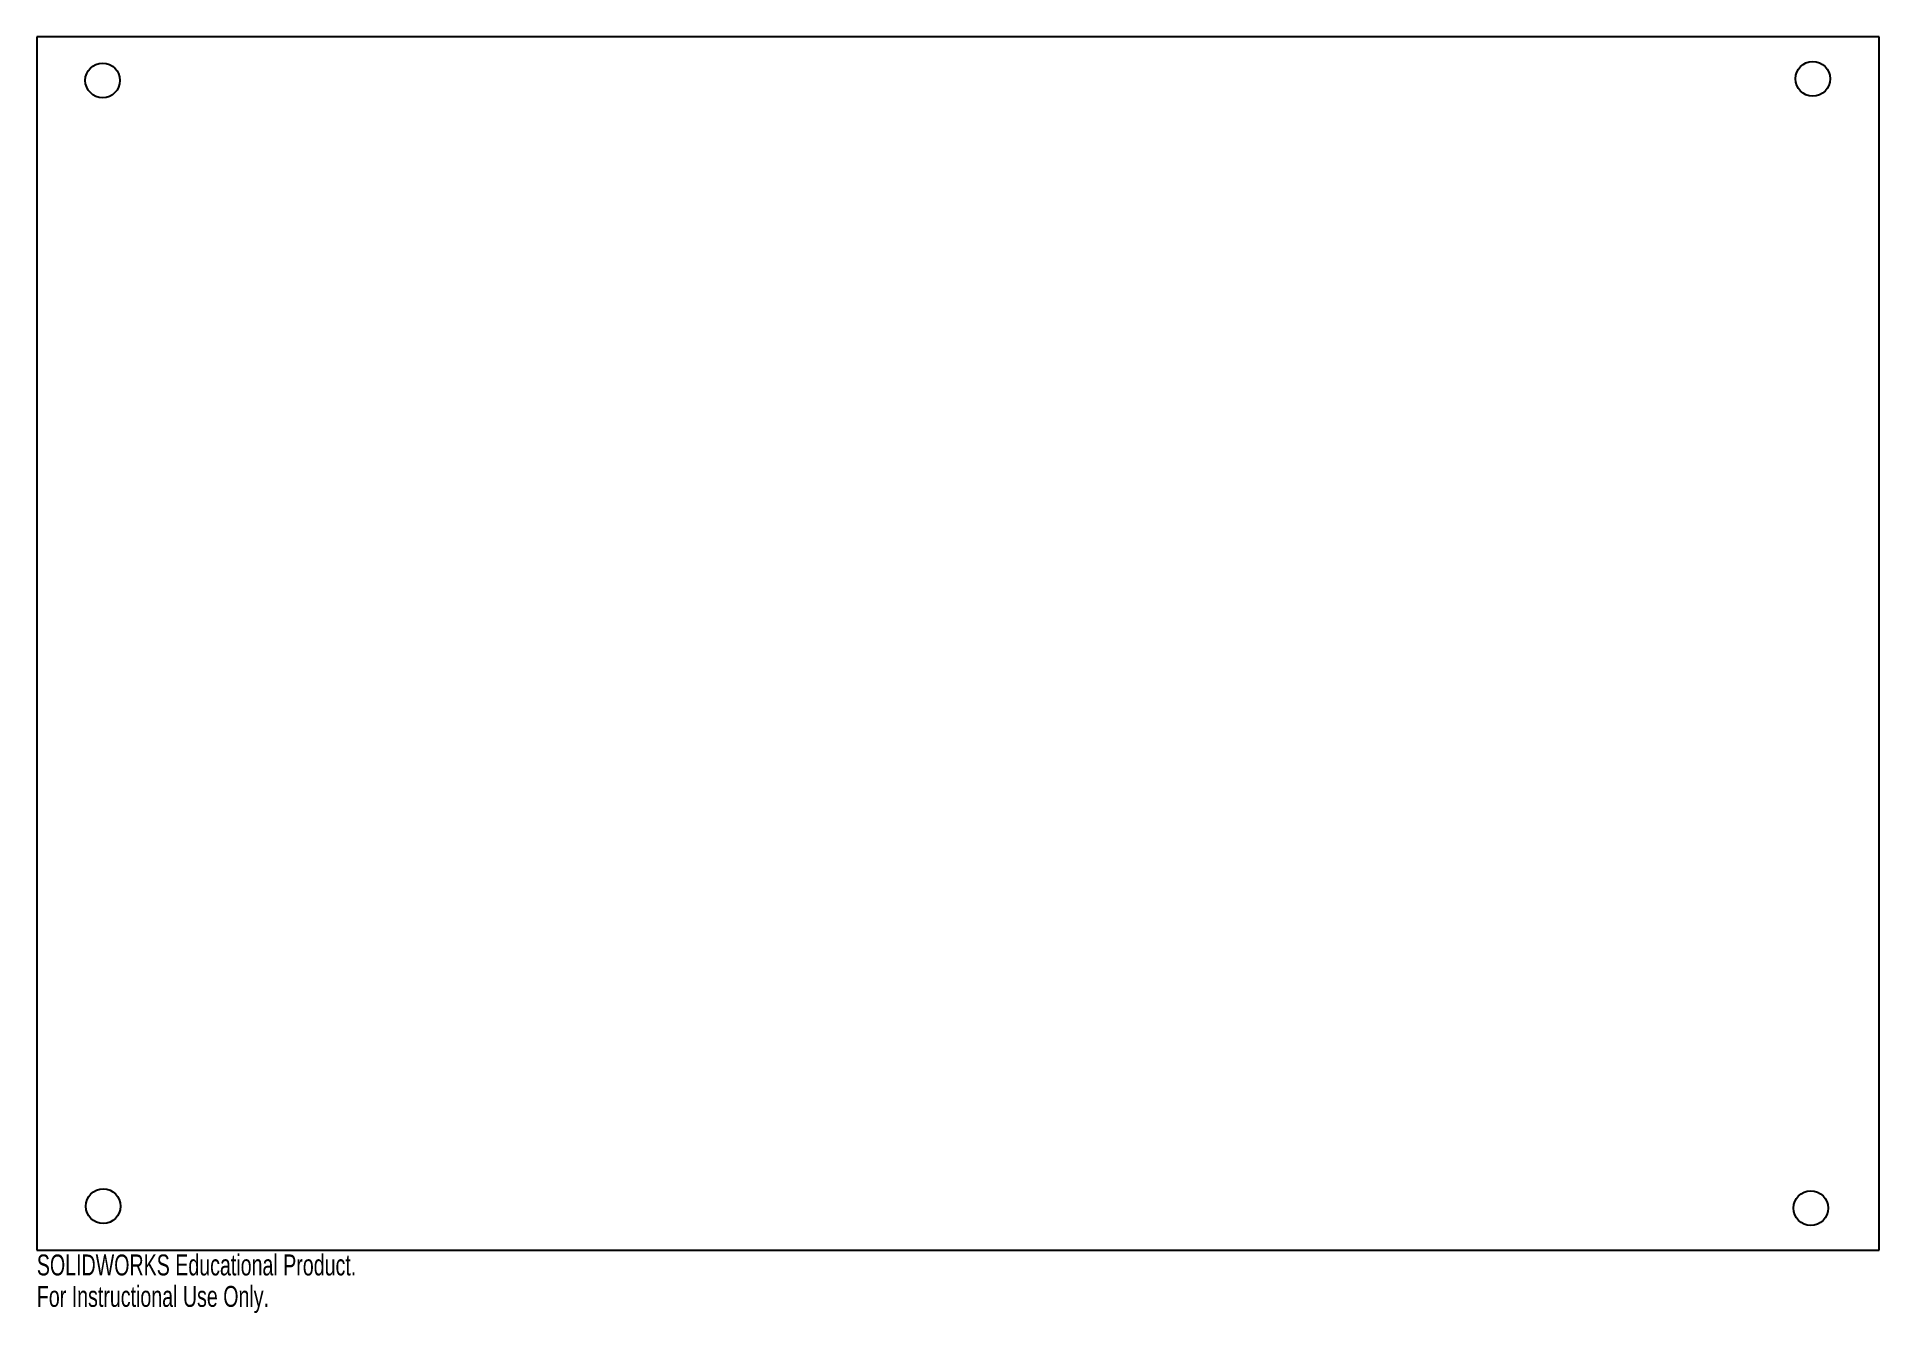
# Model space of a CAD drawing. Header units: millimetres. Extents: x -212 to 212, y -155 to 140.
import ezdxf

# ---------------------------------------------------------------- set-up
doc = ezdxf.new("R2010")
doc.units = ezdxf.units.MM
doc.styles.add('SLDTEXTSTYLE0', font='TXT', dxfattribs={"width": 0.7})

msp = doc.modelspace()

# ---------------------------------------------------------------- linework, layer by layer
at = {"color": 7, "linetype": 'Continuous', "lineweight": 25}
for p, q in [((212.5, 140), (-212.5, 140)), ((-212.5, 140), (-212.5, -140)), ((212.5, -140), (212.5, 140)), ((-212.5, -140), (212.5, -140))]:
    msp.add_line(p, q, dxfattribs=at)
for centre in [(-197.32, 129.95), (197.18, 130.32), (-197.18, -129.87), (196.73, -130.32)]:
    msp.add_circle(centre, 4, dxfattribs=at)

# ---------------------------------------------------------------- texts
at = {"color": 7, "linetype": 'Continuous', "char_height": 4.8336, "attachment_point": 1, "style": 'SLDTEXTSTYLE0'}
for s, insert in [('SOLIDWORKS Educational Product.', (-212.5, -141.02)), ('For Instructional Use Only.', (-212.5, -148.27))]:
    msp.add_mtext(s, dxfattribs=dict(at, insert=insert))

doc.saveas('drawing.dxf')
